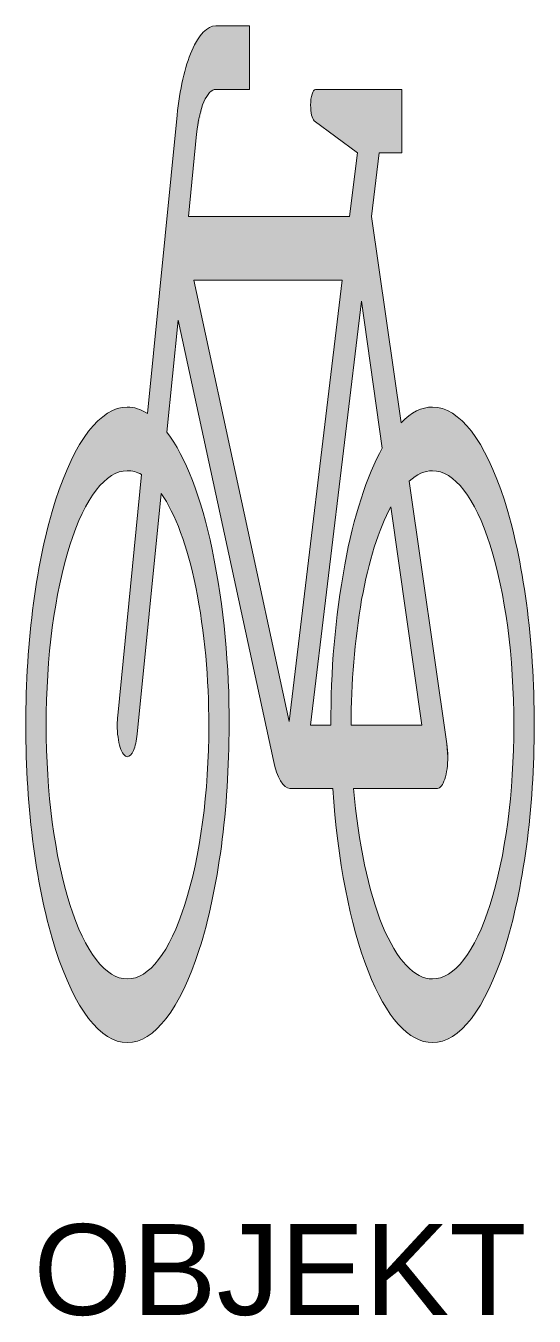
# Model space of a CAD drawing. Header units: metres. Extents: x -0.7 to 0.7, y -0.75 to 2.8.
import ezdxf
from ezdxf.enums import TextEntityAlignment as Align

# ---------------------------------------------------------------- set-up
doc = ezdxf.new("R2010")
doc.units = ezdxf.units.M
doc.layers.get('Defpoints').update_dxf_attribs({"color": 140, "lineweight": 5})
doc.styles.get("Standard").update_dxf_attribs({"font": 'arial.ttf'})

msp = doc.modelspace()

# ---------------------------------------------------------------- hatches: boundary and pattern name
at = {"lineweight": 0}
h = msp.add_hatch(color=0, dxfattribs=at)
h.dxf.hatch_style = 1
edge = h.paths.add_edge_path()
edge.add_line((-0.2519661549249435, 2.275741202541138), (-0.2285556433567358, 2.517049552551807))
edge.add_spline(control_points=[(-0.2096189043687815, 2.591651705805891), (-0.2189352994911502, 2.569631149632436), (-0.226557804591252, 2.538294170105122), (-0.229945584635729, 2.50272246552219)], knot_values=[0, 0, 0, 0, 1, 1, 1, 1], degree=3, periodic=0)
edge.add_spline(control_points=[(-0.2096189043687815, 2.591651705805891), (-0.199455564235322, 2.613672276095095), (-0.1884452790906863, 2.625529506250825), (-0.1765880489349883, 2.625529506250825)], knot_values=[0, 0, 0, 0, 1, 1, 1, 1], degree=3, periodic=0)
edge.add_line((-0.1765880489349882, 2.625529506250825), (-0.08427104272253416, 2.625529506250825))
edge.add_line((-0.08427104272253416, 2.625529506250825), (-0.08427104272253416, 2.800847123553353))
edge.add_line((-0.08427104272253416, 2.800847123553353), (-0.1765880489349881, 2.800847123553353))
edge.add_spline(control_points=[(-0.1765880489349883, 2.800847123553353), (-0.2003025092464412, 2.800847123553353), (-0.2231700245467465, 2.7771326632419), (-0.2426497598026032, 2.732244577652363)], knot_values=[0, 0, 0, 0, 1, 1, 1, 1], degree=3, periodic=0)
edge.add_spline(control_points=[(-0.2426497598026032, 2.732244577652363), (-0.2621294950584314, 2.688203437073952), (-0.2765275602475441, 2.625529506250825), (-0.2833031203364982, 2.554386139432214)], knot_values=[0, 0, 0, 0, 1, 1, 1, 1], degree=3, periodic=0)
edge.add_line((-0.2833031203364982, 2.554386139432212), (-0.3646098555201291, 1.732849408063831))
edge.add_spline(control_points=[(-0.3646098555201291, 1.732849408063831), (-0.383242631649054, 1.744706694682559), (-0.4018754218937914, 1.750635281528922), (-0.420508212138472, 1.750635281528922)], knot_values=[0, 0, 0, 0, 1, 1, 1, 1], degree=3, periodic=0)
edge.add_spline(control_points=[(-0.420508212138472, 1.750635281528922), (-0.4941924422219728, 1.750635281528922), (-0.5653358372720874, 1.658318275316478), (-0.6178463856144987, 1.494010943158553)], knot_values=[0, 0, 0, 0, 1, 1, 1, 1], degree=3, periodic=0)
edge.add_spline(control_points=[(-0.6178463856144987, 1.494010943158553), (-0.6712039636625065, 1.329703625116377), (-0.7000000516934364, 1.107804018086313), (-0.7000000516934364, 0.8748941400273971)], knot_values=[0, 0, 0, 0, 1, 1, 1, 1], degree=3, periodic=0)
edge.add_spline(control_points=[(-0.7000000516934364, 0.8748941400273971), (-0.7000000516934364, 0.642831164632355), (-0.6712039636625065, 0.420931557602291), (-0.6178463856144987, 0.2566242395601179)], knot_values=[0, 0, 0, 0, 1, 1, 1, 1], degree=3, periodic=0)
edge.add_spline(control_points=[(-0.6178463856144987, 0.2566242395601179), (-0.5653358372720874, 0.09231690740218923), (-0.4941924422219728, 0), (-0.420508212138472, 0)], knot_values=[0, 0, 0, 0, 1, 1, 1, 1], degree=3, periodic=0)
edge.add_spline(control_points=[(-0.420508212138472, 0), (-0.3459770652753917, 0), (-0.2748336702252772, 0.09231690740218923), (-0.2223230795356272, 0.2566242395601179)], knot_values=[0, 0, 0, 0, 1, 1, 1, 1], degree=3, periodic=0)
edge.add_spline(control_points=[(-0.2223230795356272, 0.2566242395601179), (-0.1698124888460057, 0.420931557602291), (-0.1401694134566895, 0.642831164632355), (-0.1401694134566895, 0.8748941400273971)], knot_values=[0, 0, 0, 0, 1, 1, 1, 1], degree=3, periodic=0)
edge.add_arc((-2.512886778441979, 0.8903949527148385), 2.372767997360195, 359.6256956161265, 371.3780724842761)
edge.add_spline(control_points=[(-0.1867513890684478, 1.358499769610319), (-0.2172414094688833, 1.502480379154036), (-0.2604356050361645, 1.614277191201065), (-0.3112523057035759, 1.681185818848309)], knot_values=[0, 0, 0, 0, 1, 1, 1, 1], degree=3, periodic=0)
edge.add_line((-0.3112523057035759, 1.681185818848309), (-0.2807622853031404, 1.990320776139825))
edge.add_line((-0.2807622853031404, 1.990320776139825), (-0.01820933185491935, 0.7774955484427153))
edge.add_spline(control_points=[(-0.01820933185491924, 0.7774955484427153), (-0.008045991721431278, 0.7292196969244387), (0.008892908501039187, 0.700423453620239), (0.02752569874574817, 0.700423453620239)], knot_values=[0, 0, 0, 0, 1, 1, 1, 1], degree=3, periodic=0)
edge.add_line((0.02752569874574815, 0.700423453620239), (0.1452510552918937, 0.7004234536202392))
edge.add_spline(control_points=[(0.1452510552918937, 0.700423453620239), (0.1588021613541031, 0.5022384198276342), (0.1926799900305554, 0.3252267854611048), (0.2426497315710634, 0.1973381311287312)], knot_values=[0, 0, 0, 0, 1, 1, 1, 1], degree=3, periodic=0)
edge.add_spline(control_points=[(0.2426497315710634, 0.1973381311287312), (0.2926195013431112, 0.06944946268060903), (0.3552934039347093, 0), (0.4196612530115971, 0)], knot_values=[0, 0, 0, 0, 1, 1, 1, 1], degree=3, periodic=0)
edge.add_spline(control_points=[(0.4196612530115971, 0), (0.4941923998747058, 0), (0.5653357808090647, 0.09231690740218923), (0.6178463997302259, 0.2566242395601179)], knot_values=[0, 0, 0, 0, 1, 1, 1, 1], degree=3, periodic=0)
edge.add_spline(control_points=[(0.6178463997302259, 0.2566242395601179), (0.6703569480726088, 0.420931557602291), (0.7000000516934364, 0.642831164632355), (0.7000000516934364, 0.8748941400273971)], knot_values=[0, 0, 0, 0, 1, 1, 1, 1], degree=3, periodic=0)
edge.add_spline(control_points=[(0.7000000516934364, 0.8748941400273971), (0.7000000516934364, 1.107804018086313), (0.6703569480726088, 1.329703625116377), (0.6178463997302259, 1.494010943158553)], knot_values=[0, 0, 0, 0, 1, 1, 1, 1], degree=3, periodic=0)
edge.add_spline(control_points=[(0.6178463997302259, 1.494010943158553), (0.5653357808090647, 1.658318275316478), (0.4941923998747058, 1.750635281528922), (0.4196612530115971, 1.750635281528922)], knot_values=[0, 0, 0, 0, 1, 1, 1, 1], degree=3, periodic=0)
edge.add_spline(control_points=[(0.4196612530115971, 1.750635281528922), (0.3908651085176444, 1.750635281528922), (0.3612220190125726, 1.736237272802828), (0.3332728477612505, 1.707441128308883)], knot_values=[0, 0, 0, 0, 1, 1, 1, 1], degree=3, periodic=0)
edge.add_line((0.3332728477612506, 1.707441128308883), (0.2519661266934322, 2.275741202541138))
edge.add_line((0.2519661266934322, 2.275741202541138), (0.2731397519714988, 2.451058819843666))
edge.add_line((0.2731397519714988, 2.451058819843666), (0.3358136827946367, 2.451058819843666))
edge.add_line((0.3358136827946367, 2.451058819843666), (0.3358136827946368, 2.625529506250825))
edge.add_line((0.3358136827946368, 2.625529506250825), (0.09782213466898779, 2.625529506250825))
edge.add_spline(control_points=[(0.09782213466898781, 2.625529506250825), (0.09019962956888605, 2.625529506250825), (0.08427101449099439, 2.606049770994989), (0.08427101449099439, 2.582335310683536)], knot_values=[0, 0, 0, 0, 1, 1, 1, 1], degree=3, periodic=0)
edge.add_spline(control_points=[(0.08427101449099439, 2.582335310683536), (0.08427101449099439, 2.562008630416575), (0.08850573954664753, 2.544222785182985), (0.09443435462451077, 2.539141101000492)], knot_values=[0, 0, 0, 0, 1, 1, 1, 1], degree=3, periodic=0)
edge.add_line((0.09443435462451086, 2.539141101000492), (0.2130066420660199, 2.451058819843666))
edge.add_line((0.2130066420660199, 2.451058819843666), (0.1918330167879248, 2.275741202541138))
edge.add_line((0.1918330167879248, 2.275741202541138), (-0.2519661549249435, 2.275741202541138))
h.paths.add_polyline_path([(0.1715063647524602, 2.10042361347011), (0.02498486371239036, 0.8842105774970079), (-0.2375680897358592, 2.10042361347011)], flags=16)
edge = h.paths.add_edge_path(flags=16)
edge.add_line((0.2240169413263544, 2.041984421818348), (0.2816092020827483, 1.637144650038394))
edge.add_spline(control_points=[(0.2816092020827483, 1.637144650038394), (0.2392619515265579, 1.560919683731797), (0.2028433160482592, 1.449969873158892), (0.178281910725687, 1.316152519054153)], knot_values=[0, 0, 0, 0, 1, 1, 1, 1], degree=3, periodic=0)
edge.add_arc((2.552354029052428, 0.8888231946876077), 2.412224859850313, 169.7961117647739, 180.3308482940623)
edge.add_line((0.1401693852251502, 0.8748941400273971), (0.08427101449099439, 0.8748941400273971))
edge.add_line((0.08427101449099439, 0.8748941400273971), (0.2240169413263544, 2.041984421818348))
edge = h.paths.add_edge_path(flags=16)
edge.add_line((-0.3815487275110598, 1.565154338208664), (-0.4467635074833115, 0.9011494353722191))
edge.add_spline(control_points=[(-0.4467635074833112, 0.901149435372222), (-0.4476104524944304, 0.8926801123027381), (-0.4484573833898224, 0.8842105774970079), (-0.4484573833898224, 0.8748941400273971)], knot_values=[0, 0, 0, 0, 1, 1, 1, 1], degree=3, periodic=0)
edge.add_spline(control_points=[(-0.4484573833898224, 0.8748941400273971), (-0.4484573833898224, 0.8520266811900683), (-0.445069603345317, 0.8300061532481138), (-0.4399879615100843, 0.8130670836366427)], knot_values=[0, 0, 0, 0, 1, 1, 1, 1], degree=3, periodic=0)
edge.add_spline(control_points=[(-0.4399879615100843, 0.8130670836366427), (-0.4349062773275847, 0.7969751284252986), (-0.4272837581117273, 0.7876589026919447), (-0.420508212138472, 0.7876589026919447)], knot_values=[0, 0, 0, 0, 1, 1, 1, 1], degree=3, periodic=0)
edge.add_spline(control_points=[(-0.420508212138472, 0.7876589026919447), (-0.4145795970606372, 0.7876589026919447), (-0.4086509819827739, 0.7935874895383073), (-0.4035693260317856, 0.8045977605671624)], knot_values=[0, 0, 0, 0, 1, 1, 1, 1], degree=3, periodic=0)
edge.add_spline(control_points=[(-0.4035693260317856, 0.8045977605671624), (-0.398487641849286, 0.8156080315960139), (-0.3950998618048089, 0.8316999726916094), (-0.3934059717825704, 0.8494857473464492)], knot_values=[0, 0, 0, 0, 1, 1, 1, 1], degree=3, periodic=0)
edge.add_line((-0.3934059717825705, 0.849485747346449), (-0.3273442467991999, 1.512643733403266))
edge.add_spline(control_points=[(-0.3273442467991998, 1.512643733403266), (-0.2883847904032422, 1.45759227944875), (-0.2553539349694489, 1.36781620707993), (-0.2316394746579959, 1.254325561473653)], knot_values=[0, 0, 0, 0, 1, 1, 1, 1], degree=3, periodic=0)
edge.add_arc((-2.148007825220636, 0.8832829218778051), 1.95195806702819, -0.24623647563078066, 10.957884976529783, ccw=False)
edge.add_spline(control_points=[(-0.1960677841907881, 0.8748941400273971), (-0.1960677841907881, 0.6894131825913874), (-0.2197822445022695, 0.5115548572972415), (-0.2621294950584314, 0.3802783382258745)], knot_values=[0, 0, 0, 0, 1, 1, 1, 1], degree=3, periodic=0)
edge.add_spline(control_points=[(-0.2621294950584314, 0.3802783382258745), (-0.3036298006034741, 0.2490018191545076), (-0.3603751022329931, 0.1753175890710246), (-0.420508212138472, 0.1753175890710246)], knot_values=[0, 0, 0, 0, 1, 1, 1, 1], degree=3, periodic=0)
edge.add_spline(control_points=[(-0.420508212138472, 0.1753175890710246), (-0.4797943629171044, 0.1753175890710246), (-0.5365396927781347, 0.2490018191545076), (-0.5788869433342967, 0.3802783382258745)], knot_values=[0, 0, 0, 0, 1, 1, 1, 1], degree=3, periodic=0)
edge.add_spline(control_points=[(-0.5788869433342967, 0.3802783382258745), (-0.6203872347636121, 0.5115548572972415), (-0.6441016950750651, 0.6894131825913874), (-0.6441016950750651, 0.8748941400273971)], knot_values=[0, 0, 0, 0, 1, 1, 1, 1], degree=3, periodic=0)
edge.add_spline(control_points=[(-0.6441016950750651, 0.8748941400273971), (-0.6441016950750651, 1.061222098937531), (-0.6203872347636121, 1.23908053715768), (-0.5788869433342967, 1.370357056229047)], knot_values=[0, 0, 0, 0, 1, 1, 1, 1], degree=3, periodic=0)
edge.add_spline(control_points=[(-0.5788869433342967, 1.370357056229047), (-0.5365396927781347, 1.501633462374414), (-0.4797943629171044, 1.575317692457894), (-0.420508212138472, 1.575317692457894)], knot_values=[0, 0, 0, 0, 1, 1, 1, 1], degree=3, periodic=0)
edge.add_spline(control_points=[(-0.420508212138472, 1.575317692457894), (-0.4069571060762627, 1.575317692457894), (-0.394252902677934, 1.571929940644903), (-0.3815487275110598, 1.565154338208664)], knot_values=[0, 0, 0, 0, 1, 1, 1, 1], degree=3, periodic=0)
edge = h.paths.add_edge_path(flags=16)
edge.add_spline(control_points=[(0.3561403771773684, 1.546521547963948), (0.3773140024554067, 1.566001254988286), (0.3984876277335019, 1.575317692457894), (0.4196612530115971, 1.575317692457894)], knot_values=[0, 0, 0, 0, 1, 1, 1, 1], degree=3, periodic=0)
edge.add_spline(control_points=[(0.4196612530115971, 1.575317692457894), (0.4797943205698658, 1.575317692457894), (0.5365396504308677, 1.501633462374414), (0.5788869009870297, 1.370357056229047)], knot_values=[0, 0, 0, 0, 1, 1, 1, 1], degree=3, periodic=0)
edge.add_spline(control_points=[(0.5788869009870297, 1.370357056229047), (0.6203871783005894, 1.23908053715768), (0.644101638612014, 1.061222098937531), (0.644101638612014, 0.8748941400273971)], knot_values=[0, 0, 0, 0, 1, 1, 1, 1], degree=3, periodic=0)
edge.add_spline(control_points=[(0.644101638612014, 0.8748941400273971), (0.644101638612014, 0.6894131825913874), (0.6203871783005894, 0.5115548572972415), (0.5788869009870297, 0.3802783382258745)], knot_values=[0, 0, 0, 0, 1, 1, 1, 1], degree=3, periodic=0)
edge.add_spline(control_points=[(0.5788869009870297, 0.3802783382258745), (0.5365396504308677, 0.2490018191545076), (0.4797943205698658, 0.1753175890710246), (0.4196612530115971, 0.1753175890710246)], knot_values=[0, 0, 0, 0, 1, 1, 1, 1], degree=3, periodic=0)
edge.add_spline(control_points=[(0.4196612530115971, 0.1753175890710246), (0.3705384423664526, 0.1753175890710246), (0.3222625485009161, 0.2269812912125495), (0.2824561470938676, 0.3218391465741135)], knot_values=[0, 0, 0, 0, 1, 1, 1, 1], degree=3, periodic=0)
edge.add_spline(control_points=[(0.2824561470938676, 0.3218391465741135), (0.2434966624664554, 0.416697001935681), (0.2155474912151334, 0.5496673404505401), (0.2028433160482592, 0.700423453620239)], knot_values=[0, 0, 0, 0, 1, 1, 1, 1], degree=3, periodic=0)
edge.add_line((0.2028433160482592, 0.700423453620239), (0.4340593182006809, 0.700423453620239))
edge.add_spline(control_points=[(0.4340593182006813, 0.700423453620239), (0.4416817809535445, 0.700423453620239), (0.4484573975055497, 0.7097399052055984), (0.453539011109271, 0.7258318463011904)], knot_values=[0, 0, 0, 0, 1, 1, 1, 1], degree=3, periodic=0)
edge.add_spline(control_points=[(0.453539011109271, 0.7258318463011904), (0.4594676544186456, 0.7419237873967823), (0.462008503567759, 0.7647912462341147), (0.462008503567759, 0.7876589026919447)], knot_values=[0, 0, 0, 0, 1, 1, 1, 1], degree=3, periodic=0)
edge.add_line((0.462008503567759, 0.7876589026919447), (0.4594676544186456, 0.8232304378858768))
edge.add_line((0.4594676544186456, 0.8232304378858768), (0.3561403771773682, 1.546521547963948))
edge = h.paths.add_edge_path(flags=16)
edge.add_line((0.3053236623942013, 1.476225182619466), (0.3908651085176444, 0.8748941400273968))
edge.add_line((0.3908651085176444, 0.8748941400273968), (0.1960677700750613, 0.8748941400273971))
edge.add_arc((2.211348031887931, 0.8809308619992762), 2.015289303217957, 170.3010948583, 180.1716275711789, ccw=False)
edge.add_spline(control_points=[(0.2248638863375021, 1.220447746912967), (0.2443436357090576, 1.326315873303383), (0.271445876065016, 1.413551209449086), (0.3053236623942013, 1.476225182619466)], knot_values=[0, 0, 0, 0, 1, 1, 1, 1], degree=3, periodic=0)

# ---------------------------------------------------------------- linework, layer by layer
at = {"color": 0, "lineweight": 0}
for points in [[(-0.08427104272253416, 2.800847123553353), (-0.1765880489349883, 2.800847123553353), (-0.08427104272253416, 2.800847123553353)], [(-0.2833031203364982, 2.554386139432214), (-0.3646098555201291, 1.732849408063831), (-0.2833031203364982, 2.554386139432214)], [(-0.2375680897358592, 2.10042361347011), (0.02498486371239039, 0.8842105774970079), (0.1715063647524602, 2.10042361347011), (-0.2375680897358592, 2.10042361347011)], [(-0.4467635074833112, 0.901149435372222), (-0.3815487275110598, 1.565154338208664), (-0.4467635074833112, 0.901149435372222)], [(0.3561403771773684, 1.546521547963948), (0.4594676544186456, 0.8232304378858757), (0.3561403771773684, 1.546521547963948)], [(-0.3273442467991998, 1.512643733403266), (-0.3934059717825704, 0.8494857473464492), (-0.3273442467991998, 1.512643733403266)], [(0.08427101449099439, 0.8748941400273971), (0.1401693852251498, 0.8748941400273971), (0.08427101449099439, 0.8748941400273971)], [(0.02752569874574817, 0.700423453620239), (0.1452510552918937, 0.700423453620239), (0.02752569874574817, 0.700423453620239)], [(0.4340593182006813, 0.700423453620239), (0.2028433160482592, 0.700423453620239), (0.4340593182006813, 0.700423453620239)]]:
    msp.add_lwpolyline(points, close=True, dxfattribs=at)
for points in [[(-0.1765880489349883, 2.625529506250825), (-0.08427104272253416, 2.625529506250825), (-0.08427104272253416, 2.800847123553353)], [(0.3332728477612505, 1.707441128308883), (0.2519661266934321, 2.275741202541138), (0.2731397519714989, 2.451058819843666), (0.3358136827946367, 2.451058819843666), (0.3358136827946367, 2.625529506250825), (0.09782213466898781, 2.625529506250825)], [(0.09443435462451077, 2.539141101000492), (0.2130066420660199, 2.451058819843666), (0.1918330167879247, 2.275741202541138), (-0.2519661549249435, 2.275741202541138), (-0.229945584635729, 2.50272246552219)], [(0.2816092020827483, 1.637144650038394), (0.2240169413263544, 2.041984421818348), (0.08427101449099439, 0.8748941400273971)], [(-0.3112523057035759, 1.681185818848309), (-0.2807622853031404, 1.990320776139825), (-0.01820933185491924, 0.7774955484427153)], [(0.1960677700750608, 0.8748941400273971), (0.3908651085176444, 0.8748941400273971), (0.3053236623942013, 1.476225182619466)]]:
    msp.add_lwpolyline(points, dxfattribs=at)
for points in [[(-0.1401694134566895, 0.8748941400273935, 0.0513244129037697), (-0.1867513890684478, 1.358499769610326)], [(0.1782819107257154, 1.316152519054157, 0.04599886136507305), (0.1401693852251498, 0.8748941400273971)], [(-0.1960677841908165, 0.8748941400273971, 0.04892618567989616), (-0.2316394746579959, 1.254325561473653)], [(0.2248638863375021, 1.220447746912967, 0.04309497232825119), (0.1960677700750608, 0.8748941400273971)]]:
    msp.add_lwpolyline(points, format="xyb", dxfattribs=at)
msp.add_lwpolyline([(0.462008503567759, 0.7876589026919447, 0.03811227966936492), (0.4594676544186456, 0.8232304378858757), (0.462008503567759, 0.7876589026919447, 0.03811227966936492)], format="xyb", close=True, dxfattribs=at)
for points in [[(-0.1765880489349883, 2.800847123553353), (-0.2003025092464412, 2.800847123553353), (-0.2231700245467465, 2.7771326632419), (-0.2426497598026032, 2.732244577652363)], [(-0.2426497598026032, 2.732244577652363), (-0.2621294950584314, 2.688203437073952), (-0.2765275602475441, 2.625529506250825), (-0.2833031203364982, 2.554386139432214)], [(-0.2096189043687815, 2.591651705805891), (-0.199455564235322, 2.613672276095095), (-0.1884452790906863, 2.625529506250825), (-0.1765880489349883, 2.625529506250825)], [(0.09782213466898781, 2.625529506250825), (0.09019962956888605, 2.625529506250825), (0.08427101449099439, 2.606049770994989), (0.08427101449099439, 2.582335310683536)], [(-0.229945584635729, 2.50272246552219), (-0.226557804591252, 2.538294170105122), (-0.2189352994911502, 2.569631149632436), (-0.2096189043687815, 2.591651705805891)], [(0.08427101449099439, 2.582335310683536), (0.08427101449099439, 2.562008630416575), (0.08850573954664753, 2.544222785182985), (0.09443435462451077, 2.539141101000492)], [(-0.420508212138472, 1.750635281528922), (-0.4941924422219728, 1.750635281528922), (-0.5653358372720874, 1.658318275316478), (-0.6178463856144987, 1.494010943158553)], [(-0.3646098555201291, 1.732849408063831), (-0.383242631649054, 1.744706694682559), (-0.4018754218937914, 1.750635281528922), (-0.420508212138472, 1.750635281528922)], [(0.4196612530115971, 1.750635281528922), (0.3908651085176444, 1.750635281528922), (0.3612220190125726, 1.736237272802828), (0.3332728477612505, 1.707441128308883)], [(0.6178463997302259, 1.494010943158553), (0.5653357808090647, 1.658318275316478), (0.4941923998747058, 1.750635281528922), (0.4196612530115971, 1.750635281528922)], [(-0.1867513890684478, 1.358499769610319), (-0.2172414094688833, 1.502480379154036), (-0.2604356050361645, 1.614277191201065), (-0.3112523057035759, 1.681185818848309)], [(0.178281910725687, 1.316152519054153), (0.2028433160482592, 1.449969873158892), (0.2392619515265579, 1.560919683731797), (0.2816092020827483, 1.637144650038394)], [(-0.420508212138472, 1.575317692457894), (-0.4797943629171044, 1.575317692457894), (-0.5365396927781347, 1.501633462374414), (-0.5788869433342967, 1.370357056229047)], [(-0.3815487275110598, 1.565154338208664), (-0.394252902677934, 1.571929940644903), (-0.4069571060762627, 1.575317692457894), (-0.420508212138472, 1.575317692457894)], [(0.4196612530115971, 1.575317692457894), (0.3984876277335019, 1.575317692457894), (0.3773140024554067, 1.566001254988286), (0.3561403771773684, 1.546521547963948)], [(0.5788869009870297, 1.370357056229047), (0.5365396504308677, 1.501633462374414), (0.4797943205698658, 1.575317692457894), (0.4196612530115971, 1.575317692457894)], [(-0.6178463856144987, 1.494010943158553), (-0.6712039636625065, 1.329703625116377), (-0.7000000516934364, 1.107804018086313), (-0.7000000516934364, 0.8748941400273971)], [(-0.2316394746579959, 1.254325561473653), (-0.2553539349694489, 1.36781620707993), (-0.2883847904032422, 1.45759227944875), (-0.3273442467991998, 1.512643733403266)], [(0.7000000516934364, 0.8748941400273971), (0.7000000516934364, 1.107804018086313), (0.6703569480726088, 1.329703625116377), (0.6178463997302259, 1.494010943158553)], [(0.3053236623942013, 1.476225182619466), (0.271445876065016, 1.413551209449086), (0.2443436357090576, 1.326315873303383), (0.2248638863375021, 1.220447746912967)], [(-0.5788869433342967, 1.370357056229047), (-0.6203872347636121, 1.23908053715768), (-0.6441016950750651, 1.061222098937531), (-0.6441016950750651, 0.8748941400273971)], [(0.644101638612014, 0.8748941400273971), (0.644101638612014, 1.061222098937531), (0.6203871783005894, 1.23908053715768), (0.5788869009870297, 1.370357056229047)], [(-0.4484573833898224, 0.8748941400273971), (-0.4484573833898224, 0.8842105774970079), (-0.4476104524944304, 0.8926801123027381), (-0.4467635074833112, 0.901149435372222)], [(-0.7000000516934364, 0.8748941400273971), (-0.7000000516934364, 0.642831164632355), (-0.6712039636625065, 0.420931557602291), (-0.6178463856144987, 0.2566242395601179)], [(-0.6441016950750651, 0.8748941400273971), (-0.6441016950750651, 0.6894131825913874), (-0.6203872347636121, 0.5115548572972415), (-0.5788869433342967, 0.3802783382258745)], [(-0.4399879615100843, 0.8130670836366427), (-0.445069603345317, 0.8300061532481138), (-0.4484573833898224, 0.8520266811900683), (-0.4484573833898224, 0.8748941400273971)], [(-0.2621294950584314, 0.3802783382258745), (-0.2197822445022695, 0.5115548572972415), (-0.1960677841907881, 0.6894131825913874), (-0.1960677841907881, 0.8748941400273971)], [(-0.2223230795356272, 0.2566242395601179), (-0.1698124888460057, 0.420931557602291), (-0.1401694134566895, 0.642831164632355), (-0.1401694134566895, 0.8748941400273971)], [(0.5788869009870297, 0.3802783382258745), (0.6203871783005894, 0.5115548572972415), (0.644101638612014, 0.6894131825913874), (0.644101638612014, 0.8748941400273971)], [(0.6178463997302259, 0.2566242395601179), (0.6703569480726088, 0.420931557602291), (0.7000000516934364, 0.642831164632355), (0.7000000516934364, 0.8748941400273971)], [(-0.3934059717825704, 0.8494857473464492), (-0.3950998618048089, 0.8316999726916094), (-0.398487641849286, 0.8156080315960139), (-0.4035693260317856, 0.8045977605671624)], [(-0.420508212138472, 0.7876589026919447), (-0.4272837581117273, 0.7876589026919447), (-0.4349062773275847, 0.7969751284252986), (-0.4399879615100843, 0.8130670836366427)], [(-0.4035693260317856, 0.8045977605671624), (-0.4086509819827739, 0.7935874895383073), (-0.4145795970606372, 0.7876589026919447), (-0.420508212138472, 0.7876589026919447)], [(0.462008503567759, 0.7876589026919447), (0.462008503567759, 0.7647912462341147), (0.4594676544186456, 0.7419237873967823), (0.453539011109271, 0.7258318463011904)], [(-0.01820933185491924, 0.7774955484427153), (-0.008045991721431278, 0.7292196969244387), (0.008892908501039187, 0.700423453620239), (0.02752569874574817, 0.700423453620239)], [(0.453539011109271, 0.7258318463011904), (0.4484573975055497, 0.7097399052055984), (0.4416817809535445, 0.700423453620239), (0.4340593182006813, 0.700423453620239)], [(0.1452510552918937, 0.700423453620239), (0.1588021613541031, 0.5022384198276342), (0.1926799900305554, 0.3252267854611048), (0.2426497315710634, 0.1973381311287312)], [(0.2028433160482592, 0.700423453620239), (0.2155474912151334, 0.5496673404505401), (0.2434966624664554, 0.416697001935681), (0.2824561470938676, 0.3218391465741135)], [(-0.5788869433342967, 0.3802783382258745), (-0.5365396927781347, 0.2490018191545076), (-0.4797943629171044, 0.1753175890710246), (-0.420508212138472, 0.1753175890710246)], [(-0.420508212138472, 0.1753175890710246), (-0.3603751022329931, 0.1753175890710246), (-0.3036298006034741, 0.2490018191545076), (-0.2621294950584314, 0.3802783382258745)], [(0.4196612530115971, 0.1753175890710246), (0.4797943205698658, 0.1753175890710246), (0.5365396504308677, 0.2490018191545076), (0.5788869009870297, 0.3802783382258745)], [(0.2824561470938676, 0.3218391465741135), (0.3222625485009161, 0.2269812912125495), (0.3705384423664526, 0.1753175890710246), (0.4196612530115971, 0.1753175890710246)], [(-0.6178463856144987, 0.2566242395601179), (-0.5653358372720874, 0.09231690740218923), (-0.4941924422219728, 0), (-0.420508212138472, 0)], [(-0.420508212138472, 0), (-0.3459770652753917, 0), (-0.2748336702252772, 0.09231690740218923), (-0.2223230795356272, 0.2566242395601179)], [(0.4196612530115971, 0), (0.4941923998747058, 0), (0.5653357808090647, 0.09231690740218923), (0.6178463997302259, 0.2566242395601179)], [(0.2426497315710634, 0.1973381311287312), (0.2926195013431112, 0.06944946268060903), (0.3552934039347093, 0), (0.4196612530115971, 0)]]:
    msp.add_open_spline(points, degree=3, dxfattribs=at)

# ---------------------------------------------------------------- texts
at = {"layer": 'Defpoints'}
msp.add_attdef('OBJEKT', text='650-60', height=0.25, dxfattribs=at).set_placement((4.440892098500626e-16, -0.4999999999999995), align=Align.TOP_CENTER)

doc.saveas('drawing.dxf')
